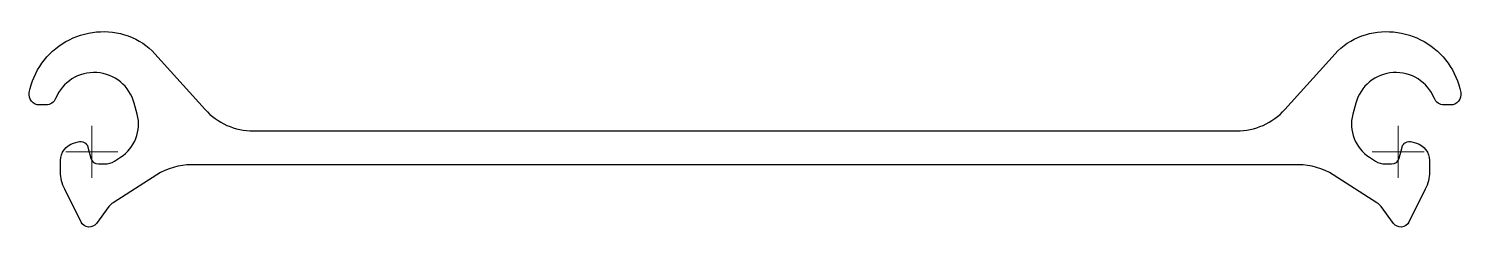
# Model space of a CAD drawing. Header units: millimetres. Extents: x -24 to 527, y -29 to 47.
import ezdxf

# ---------------------------------------------------------------- set-up
doc = ezdxf.new("R2010")
doc.units = ezdxf.units.MM
doc.layers.add('ref', color=4, linetype='Continuous', lineweight=5)

# ---------------------------------------------------------------- blocks, each defined once
blk = doc.blocks.new('AS500-13.0')
blk.add_lwpolyline([(478.68, 37.73, -0.125375), (488.95, 44.58, -0.457884), (527.06, 22.76, -0.471663), (523.13, 18), (520.61, 18, -0.305615), (516.9, 20.5, 0.719736), (486.61, 18.64), (485.49, 14.43, 0.327333), (491.91, -2.1), (494.27, -3.6, 0.142766), (498.03, -4.7), (500.44, -4.7, 0.339455), (503.34, -2.48), (504.48, 1.78, -0.424475), (508.25, 3.87), (510.05, 3.32, -0.329751), (515, -3.37), (515, -7.75, -0.116146), (513.42, -14.44), (507.13, -27.06, -0.560027), (501.19, -27.58), (496.4, -21.11, 0.091887), (494.8, -19.62), (478, -8.92, 0.142766), (464.56, -5), (38.44, -5, 0.142766), (25, -8.92), (8.2, -19.62, 0.091887), (6.6, -21.11), (1.81, -27.58, -0.560027), (-4.13, -27.06), (-10.42, -14.44, -0.116146), (-12, -7.75), (-12, -3.37, -0.329751), (-7.05, 3.32), (-5.25, 3.87, -0.424475), (-1.48, 1.78), (-0.34, -2.48, 0.339455), (2.56, -4.7), (4.97, -4.7, 0.142766), (8.73, -3.6), (11.09, -2.1, 0.327333), (17.51, 14.43), (16.39, 18.64, 0.719736), (-13.9, 20.5, -0.305615), (-17.61, 18), (-20.13, 18, -0.471663), (-24.06, 22.76, -0.457884), (14.05, 44.58, -0.125375), (24.32, 37.73), (43.64, 16.27, 0.212557), (62.21, 8), (440.79, 8, 0.212557), (459.36, 16.27)], format="xyb", close=True)
at = {"layer": 'ref'}
for p, q in [((0, -10), (0, 10)), ((503, -10), (503, 10)), ((10, 0), (-10, 0)), ((513, 0), (493, 0))]:
    blk.add_line(p, q, dxfattribs=at)

msp = doc.modelspace()

# ---------------------------------------------------------------- block references
msp.add_blockref('AS500-13.0', (0, 0))

doc.saveas('drawing.dxf')
